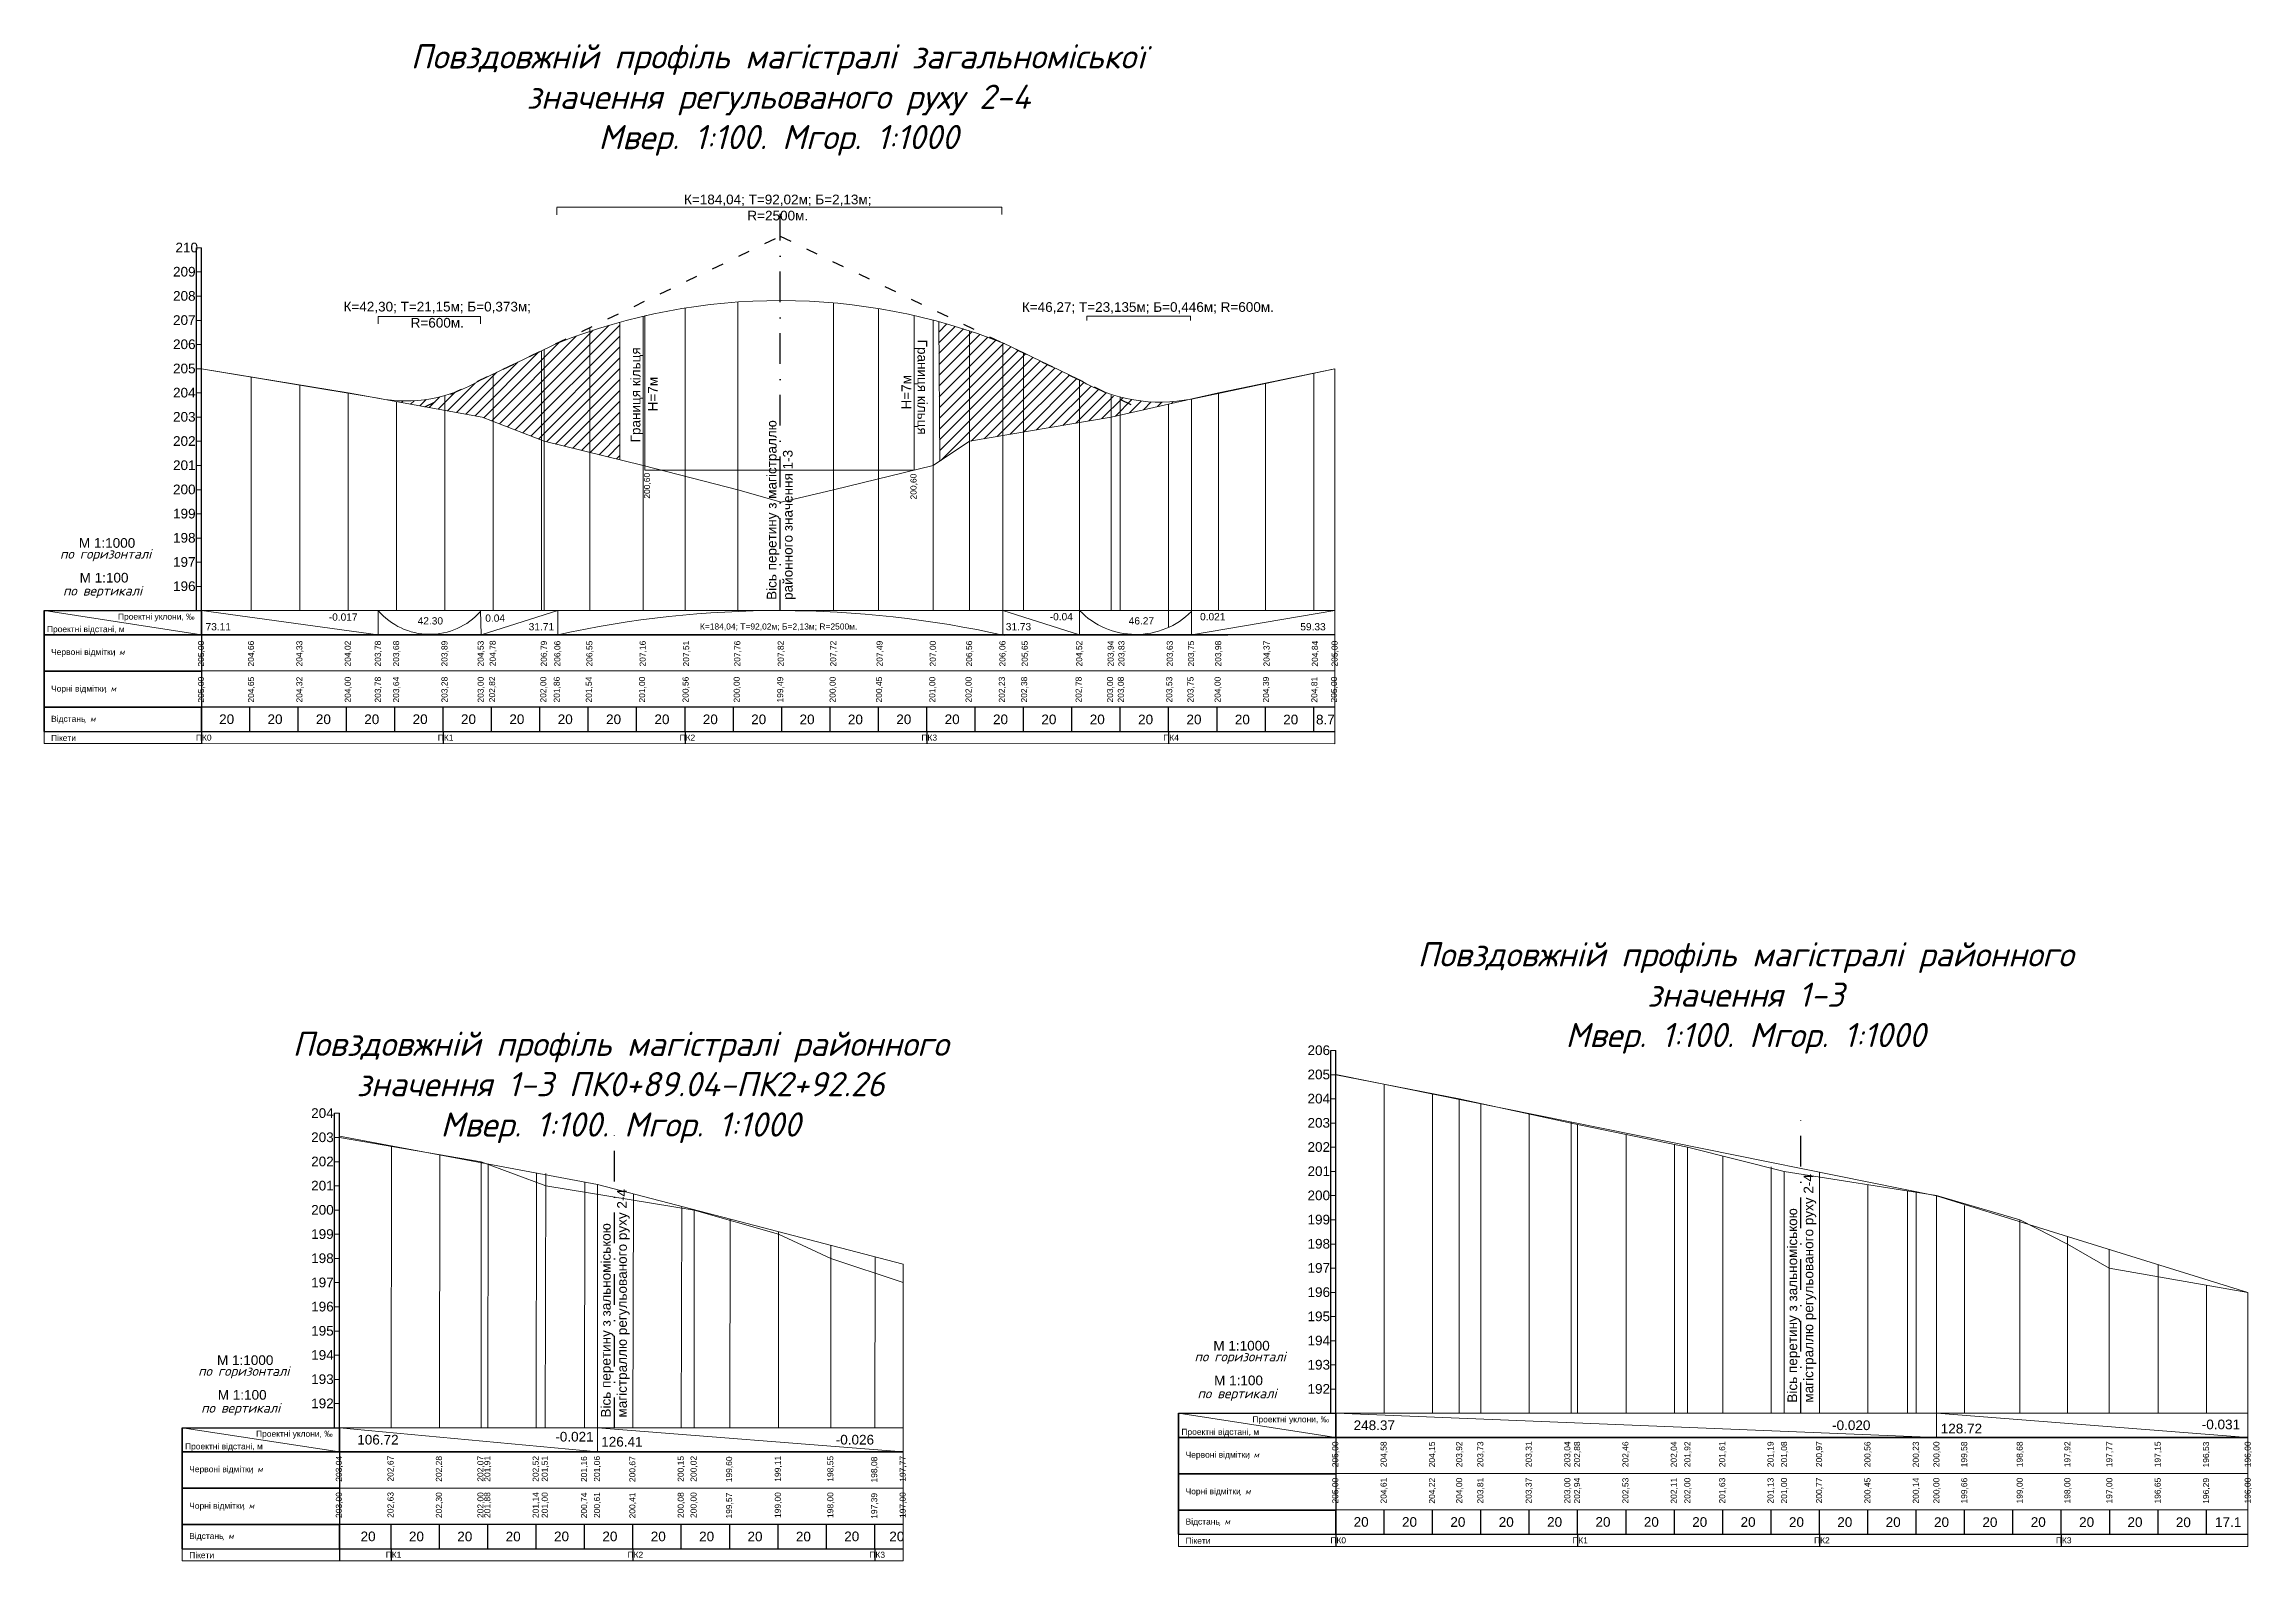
# Model space of a CAD drawing. Header units: millimetres. Extents: x -2123 to 5424, y -1286 to 835.
# Drawn here: x 3189 to 4102, y -608 to 19 of the extents above; entities that cross this region are included whole.
import ezdxf

# ---------------------------------------------------------------- set-up
doc = ezdxf.new("R2010")
doc.units = ezdxf.units.MM
doc.linetypes.add('ACAD_ISO03W100', pattern=[30, 12, -18])
doc.linetypes.add('DASHDOT', pattern=[25.4, 12.7, -6.35, 0, -6.35])
doc.layers.get('0').update_dxf_attribs({"lineweight": 15})
for name, color, linetype in [('1 Вісь', 90, 'Continuous'), ('1-3-C-ROAD-PROF-VIEW', 7, 'Continuous'), ('C-ROAD-PROF', 92, 'Continuous'), ('C-ROAD-PROF-BAND', 9, 'Continuous'), ('C-ROAD-PROF-GRID', 150, 'Continuous'), ('C-ROAD-PROF-LABEL', 7, 'Continuous')]:
    doc.layers.add(name, color=color, linetype=linetype)
for name, color, linetype, lineweight in [('дорога', 126, 'Continuous', 25), ('поздовжній профіль', 250, 'Continuous', 15), ('Текст', 7, 'Continuous', 15), ('Інж. мережі', 205, 'Continuous', 18)]:
    doc.layers.add(name, color=color, linetype=linetype, lineweight=lineweight)
doc.layers.add('Озелення', color=7, linetype='Continuous', lineweight=15, true_color=0x2bad00)
doc.styles.get("Standard").update_dxf_attribs({"font": 'arial.ttf'})
doc.styles.add('профили', font='isocpeui.ttf')
doc.styles.add('СПДС', font='isocpeui.ttf')

msp = doc.modelspace()

# ---------------------------------------------------------------- hatches: boundary and pattern name
at = {"layer": 'Озелення', "true_color": 0x000000}
h = msp.add_hatch(dxfattribs=at)
h.set_pattern_fill('ANSI31', color=18)
h.paths.add_polyline_path([(3415.055, -99.816, 0.0141629), (3401.747, -104.653), (3396.175, -107.325), (3396.173, -145.283), (3415.055, -149.905)])
h.paths.add_polyline_path([(3427.431, -96.062, 0.0129356), (3415.055, -99.816), (3415.055, -149.905), (3427.501, -152.951)])
h.paths.add_polyline_path([(3395.055, -107.862), (3375.055, -117.45), (3375.055, -137.044), (3395.055, -144.847)])
h.paths.add_polyline_path([(3375.055, -117.45), (3369.783, -119.977, -0.0478772), (3359.445, -124.933), (3355.055, -127.038), (3355.055, -132.492), (3370.538, -135.282), (3375.055, -137.044)])
h.paths.add_polyline_path([(3355.055, -127.038), (3346.786, -131.002), (3355.055, -132.492)])
h.paths.add_polyline_path([(3355.055, -127.038), (3355.055, -126.353, -0.110814), (3328.82, -127.763), (3346.786, -131.002)])
h.paths.add_polyline_path([(3396.175, -107.325), (3395.055, -107.862), (3395.055, -144.847), (3396.172, -145.282), (3396.173, -145.283)])
h.paths.add_polyline_path([(3572.021, -99.657, 0.0132717), (3559.313, -95.84), (3559.754, -153.457), (3572.021, -145.282)])
h.paths.add_polyline_path([(3585.806, -104.697), (3585.276, -104.443, 0.0140958), (3572.021, -99.657), (3572.021, -145.282), (3585.806, -142.927)])
h.paths.add_polyline_path([(3594.387, -108.816), (3585.806, -104.697), (3585.806, -142.927), (3594.387, -141.461)])
h.paths.add_polyline_path([(3617.533, -119.923), (3594.387, -108.816), (3594.387, -141.461), (3617.533, -137.506)])
h.paths.add_polyline_path([(3630.548, -126.169), (3627.913, -124.905, -0.0427689), (3617.932, -120.115), (3617.533, -119.923), (3617.533, -137.506), (3630.548, -135.282)])
h.paths.add_polyline_path([(3634.387, -128.011), (3630.548, -126.169), (3630.548, -135.282), (3634.387, -134.419)])
h.paths.add_polyline_path([(3634.387, -134.419), (3663.805, -127.802, -0.1149812), (3634.387, -126.975)])

# ---------------------------------------------------------------- linework, layer by layer
at = {"color": 0}
for p, q in [((3401.38, -48.495), (3585.439, -48.495)), ((3401.38, -48.654), (3401.38, -51.654)), ((3585.439, -48.495), (3585.439, -51.495))]:
    msp.add_line(p, q, dxfattribs=at)
for p, q in [((3254.387, -65.282), (3252.387, -65.282)), ((3254.387, -75.282), (3252.387, -75.282)), ((3254.387, -85.282), (3252.387, -85.282)), ((3254.387, -95.282), (3252.387, -95.282)), ((3254.387, -105.282), (3252.387, -105.282)), ((3254.387, -115.282), (3252.387, -115.282)), ((3254.387, -125.282), (3252.387, -125.282)), ((3254.387, -135.282), (3252.387, -135.282)), ((3254.387, -145.282), (3252.387, -145.282)), ((3254.387, -155.282), (3252.387, -155.282)), ((3254.387, -165.282), (3252.387, -165.282)), ((3254.387, -175.282), (3252.387, -175.282)), ((3254.387, -185.282), (3252.387, -185.282)), ((3254.387, -195.282), (3252.387, -195.282)), ((3254.387, -205.282), (3252.387, -205.282)), ((3189.387, -215.257), (3254.387, -225.257)), ((3189.387, -265.257), (3189.387, -270.267)), ((3189.387, -270.267), (3254.387, -270.267)), ((3723.509, -397.116), (3721.509, -397.116)), ((3723.509, -407.116), (3721.509, -407.116)), ((3723.509, -417.116), (3721.509, -417.116)), ((3311.505, -423.096), (3309.505, -423.096)), ((3723.509, -427.116), (3721.509, -427.116)), ((3311.505, -433.096), (3309.505, -433.096)), ((3723.509, -437.116), (3721.509, -437.116)), ((3311.505, -443.096), (3309.505, -443.096)), ((3723.509, -447.116), (3721.509, -447.116)), ((3311.505, -453.096), (3309.505, -453.096)), ((3311.505, -463.096), (3309.505, -463.096)), ((3723.509, -457.116), (3721.509, -457.116)), ((3311.505, -473.096), (3309.505, -473.096)), ((3723.509, -467.116), (3721.509, -467.116)), ((3311.505, -483.096), (3309.505, -483.096)), ((3723.509, -477.116), (3721.509, -477.116)), ((3723.509, -487.116), (3721.509, -487.116)), ((3311.505, -493.096), (3309.505, -493.096)), ((3723.509, -497.116), (3721.509, -497.116)), ((3311.505, -503.096), (3309.505, -503.096)), ((3723.509, -507.116), (3721.509, -507.116)), ((3311.505, -513.096), (3309.505, -513.096)), ((3723.509, -517.116), (3721.509, -517.116)), ((3311.505, -523.096), (3309.505, -523.096)), ((3723.509, -527.116), (3721.509, -527.116)), ((3311.505, -533.096), (3309.505, -533.096)), ((3723.509, -537.116), (3721.509, -537.116)), ((3311.505, -543.096), (3309.505, -543.096)), ((3658.509, -547.09), (3723.509, -557.09)), ((3246.505, -553.07), (3311.505, -563.07)), ((3658.509, -597.09), (3658.509, -602.1)), ((3658.509, -602.1), (3723.509, -602.1)), ((3246.505, -603.07), (3246.505, -608.08)), ((3246.505, -608.08), (3311.505, -608.08))]:
    msp.add_line(p, q)
at = {"color": 1}
for p, q in [((3327.46, -93.711), (3369.783, -93.711)), ((3327.46, -93.711), (3327.46, -96.711)), ((3369.783, -93.711), (3369.783, -96.711)), ((3620.607, -93.551), (3663.408, -93.551))]:
    msp.add_line(p, q, dxfattribs=at)
at = {"layer": '1 Вісь', "color": 0, "linetype": 'DASHDOT'}
for p, q in [((3493.778, -215.267), (3493.778, -51.217)), ((3915.839, -547.09), (3915.839, -425.544)), ((3425.221, -553.27), (3425.221, -431.327))]:
    msp.add_line(p, q, dxfattribs=at)
at = {"layer": '1 Вісь', "color": 0, "linetype": 'ACAD_ISO03W100', "ltscale": 0.4}
for p, q in [((3346.786, -131.002), (3493.778, -60.534)), ((3493.778, -60.534), (3643.108, -132.196))]:
    msp.add_line(p, q, dxfattribs=at)
at = {"layer": '1-3-C-ROAD-PROF-VIEW', "extrusion": (0, 1, 0)}
for p, q in [((3189.387, -215.257), (3254.387, -215.257)), ((3189.387, -225.257), (3678.918, -225.257, 270.008)), ((3723.138, -225.257), (3189.387, -225.257)), ((3189.387, -240.257), (3254.387, -240.257)), ((3254.387, -240.257), (3189.387, -240.257)), ((3189.387, -255.257), (3254.387, -255.257)), ((3723.138, -255.257), (3189.387, -255.257)), ((3189.387, -265.257), (3254.387, -265.257)), ((3189.387, -265.257), (3723.138, -265.257)), ((3658.509, -547.09), (3723.509, -547.09)), ((3246.505, -553.07), (3311.505, -553.07)), ((3246.505, -563.07), (3544.635, -563.07, 164.438)), ((3544.635, -563.07, 164.438), (3246.505, -563.07)), ((3658.509, -557.09), (4100.601, -557.088)), ((4100.601, -557.088), (3658.509, -557.09)), ((3658.509, -572.09), (3723.509, -572.09)), ((3723.509, -572.09), (3658.509, -572.09)), ((3246.505, -578.07), (3311.505, -578.07)), ((3311.505, -578.07), (3246.505, -578.07)), ((3544.635, -593.054), (3246.505, -593.07)), ((3246.505, -593.07), (3311.505, -593.07)), ((4100.602, -587.067), (3658.509, -587.09)), ((3658.509, -587.09), (3723.509, -587.09)), ((3658.509, -597.09), (3723.509, -597.09)), ((3658.509, -597.09), (4100.602, -597.09)), ((3246.505, -603.07), (3311.505, -603.07)), ((3246.505, -603.07), (3544.635, -603.07))]:
    msp.add_line(p, q, dxfattribs=at)
at = {"layer": '1-3-C-ROAD-PROF-VIEW', "extrusion": (1, 0, 0)}
for p, q in [((3189.387, -215.257), (3189.387, -225.257)), ((3189.387, -265.257), (3189.387, -215.257)), ((3189.387, -225.257), (3189.387, -240.257)), ((3189.387, -240.257), (3189.387, -255.257)), ((3189.387, -255.257), (3189.387, -265.257)), ((3254.387, -265.257), (3254.387, -255.257)), ((3254.387, -265.257), (3254.387, -255.257)), ((3658.509, -547.09), (3658.509, -557.09)), ((3658.509, -597.09), (3658.509, -547.09)), ((3246.505, -553.07), (3246.505, -563.07)), ((3246.505, -603.07), (3246.505, -553.07)), ((3246.505, -563.07), (3246.505, -578.07)), ((3658.509, -557.09), (3658.509, -572.09)), ((3658.509, -572.09), (3658.509, -587.09)), ((3246.505, -578.07), (3246.505, -593.07)), ((3246.505, -593.07), (3246.505, -603.07)), ((3311.505, -603.057), (3311.505, -593.057)), ((3311.505, -603.07), (3311.505, -593.07)), ((3658.509, -587.09), (3658.509, -597.09)), ((3723.509, -597.09), (3723.509, -587.09))]:
    msp.add_line(p, q, dxfattribs=at)
at = {"layer": 'C-ROAD-PROF', "linetype": 'Continuous', "extrusion": (1, 0, 0)}
for p, q in [((3252.387, -215.257), (3252.387, -65.282)), ((3721.509, -547.09), (3721.509, -397.116)), ((3309.505, -553.07), (3309.505, -423.096))]:
    msp.add_line(p, q, dxfattribs=at)
at = {"layer": 'C-ROAD-PROF-BAND'}
for p, q in [((3254.387, -215.267), (3254.387, -225.267)), ((3254.387, -225.267), (3254.387, -240.267)), ((3254.387, -240.267), (3254.387, -255.267)), ((3254.387, -255.267), (3254.387, -265.267)), ((3254.387, -255.267), (3254.387, -265.267)), ((3254.387, -265.267), (3254.387, -270.267)), ((3254.387, -265.267), (3254.387, -270.267)), ((3354.387, -265.267), (3354.387, -270.267)), ((3454.387, -265.267), (3454.387, -270.267)), ((3554.387, -265.267), (3554.387, -270.267)), ((3654.387, -265.267), (3654.387, -270.267)), ((3723.509, -547.1), (3723.509, -557.1)), ((3311.505, -553.08), (3311.505, -563.08)), ((3311.505, -563.08), (3311.505, -578.08)), ((3311.505, -578.08), (3311.505, -593.08)), ((3311.505, -593.067), (3311.505, -603.067)), ((3311.505, -593.08), (3311.505, -603.08)), ((3723.509, -587.1), (3723.509, -597.1)), ((3723.509, -597.1), (3723.509, -602.1)), ((3823.509, -597.1), (3823.509, -602.1)), ((3923.509, -597.1), (3923.509, -602.1)), ((4023.509, -597.1), (4023.509, -602.1)), ((3311.505, -603.067), (3311.505, -608.067)), ((3311.505, -603.08), (3311.505, -608.08)), ((3332.865, -603.067), (3332.865, -608.067)), ((3432.865, -603.067), (3432.865, -608.067)), ((3532.865, -603.067), (3532.865, -608.067))]:
    msp.add_line(p, q, dxfattribs=at)
at = {"layer": 'C-ROAD-PROF-BAND', "extrusion": (1, 0, 0)}
for p, q in [((3254.387, -225.267), (3254.387, -215.267)), ((3254.387, -265.267), (3254.387, -255.267)), ((3254.387, -265.267), (3254.387, -255.267)), ((3274.387, -265.257), (3274.387, -255.257)), ((3294.387, -265.27), (3294.387, -255.27)), ((3314.387, -265.284), (3314.387, -255.284)), ((3334.387, -265.297), (3334.387, -255.297)), ((3354.387, -265.257), (3354.387, -255.257)), ((3354.387, -265.257), (3354.387, -255.257)), ((3354.387, -265.267), (3354.387, -255.267)), ((3374.387, -265.257), (3374.387, -255.257)), ((3394.387, -265.27), (3394.387, -255.27)), ((3414.387, -265.284), (3414.387, -255.284)), ((3434.387, -265.297), (3434.387, -255.297)), ((3454.387, -265.257), (3454.387, -255.257)), ((3454.387, -265.267), (3454.387, -255.267)), ((3454.387, -265.31), (3454.387, -255.31)), ((3474.387, -265.31), (3474.387, -255.31)), ((3494.387, -265.324), (3494.387, -255.324)), ((3514.387, -265.337), (3514.387, -255.337)), ((3534.387, -265.351), (3534.387, -255.351)), ((3554.387, -265.267), (3554.387, -255.267)), ((3554.387, -265.267), (3554.387, -255.267)), ((3554.387, -265.31), (3554.387, -255.31)), ((3554.387, -265.31), (3554.387, -255.31)), ((3574.387, -265.31), (3574.387, -255.31)), ((3594.387, -265.324), (3594.387, -255.324)), ((3614.387, -265.337), (3614.387, -255.337)), ((3634.387, -265.351), (3634.387, -255.351)), ((3654.387, -265.267), (3654.387, -255.267)), ((3654.387, -265.31), (3654.387, -255.31)), ((3654.387, -265.364), (3654.387, -255.364)), ((3674.387, -265.364), (3674.387, -255.364)), ((3694.387, -265.378), (3694.387, -255.378)), ((3714.387, -265.391), (3714.387, -255.391)), ((3723.509, -557.1), (3723.509, -547.1)), ((3311.505, -563.08), (3311.505, -553.08)), ((3311.505, -603.067), (3311.505, -593.067)), ((3311.505, -603.08), (3311.505, -593.08)), ((3332.865, -603.077), (3332.865, -593.077)), ((3352.865, -603.09), (3352.865, -593.09)), ((3372.865, -603.103), (3372.865, -593.103)), ((3392.865, -603.117), (3392.865, -593.117)), ((3412.865, -603.063), (3412.865, -593.063)), ((3412.865, -603.077), (3412.865, -593.077)), ((3412.865, -603.077), (3412.865, -593.077)), ((3432.865, -603.077), (3432.865, -593.077)), ((3452.865, -603.09), (3452.865, -593.09)), ((3472.865, -603.103), (3472.865, -593.103)), ((3492.865, -603.117), (3492.865, -593.117)), ((3512.865, -603.063), (3512.865, -593.063)), ((3512.865, -603.077), (3512.865, -593.077)), ((3512.865, -603.13), (3512.865, -593.13)), ((3532.865, -603.077), (3532.865, -593.077)), ((3723.509, -597.1), (3723.509, -587.1)), ((3743.509, -597.1), (3743.509, -587.1)), ((3763.509, -597.113), (3763.509, -587.113)), ((3783.509, -597.127), (3783.509, -587.127)), ((3803.509, -597.14), (3803.509, -587.14)), ((3823.509, -597.1), (3823.509, -587.1)), ((3823.509, -597.1), (3823.509, -587.1)), ((3843.509, -597.1), (3843.509, -587.1)), ((3863.509, -597.113), (3863.509, -587.113)), ((3883.509, -597.127), (3883.509, -587.127)), ((3903.509, -597.14), (3903.509, -587.14)), ((3923.509, -597.1), (3923.509, -587.1)), ((3923.509, -597.154), (3923.509, -587.154)), ((3943.509, -597.154), (3943.509, -587.154)), ((3963.509, -597.167), (3963.509, -587.167)), ((3983.509, -597.18), (3983.509, -587.18)), ((4003.509, -597.194), (4003.509, -587.194)), ((4023.509, -597.1), (4023.509, -587.1)), ((4023.509, -597.154), (4023.509, -587.154)), ((4023.509, -597.154), (4023.509, -587.154)), ((4043.509, -597.154), (4043.509, -587.154)), ((4063.509, -597.167), (4063.509, -587.167)), ((4083.509, -597.244), (4083.509, -587.244))]:
    msp.add_line(p, q, dxfattribs=at)
at = {"layer": 'C-ROAD-PROF-BAND', "color": 1}
for p, q in [((3723.509, -557.1), (3723.509, -572.1)), ((3723.509, -572.1), (3723.509, -587.1))]:
    msp.add_line(p, q, dxfattribs=at)
at = {"layer": 'C-ROAD-PROF-GRID', "linetype": 'Continuous', "extrusion": (1, 0, 0)}
for p, q in [((3254.387, -215.257), (3254.387, -65.282)), ((3723.509, -547.09), (3723.509, -397.116)), ((3311.505, -553.07), (3311.505, -423.096))]:
    msp.add_line(p, q, dxfattribs=at)
at = {"layer": 'дорога', "color": 18, "lineweight": 20, "true_color": 0x000000}
for points in [[(3254.387, -240.267), (3254.387, -218.214)], [(3332.863, -553.083), (3333.056, -436.777)], [(3352.863, -553.097), (3353.051, -440.288)], [(3372.864, -553.07), (3373.046, -444.214)], [(3392.863, -553.07), (3393.038, -447.861)], [(3412.863, -553.07), (3413.032, -451.524)], [(3432.863, -553.07), (3433.024, -456.348)], [(3452.863, -553.097), (3453.015, -461.551)], [(3472.863, -553.07), (3473.006, -466.754)], [(4006.32, -547.09), (4006.32, -467.116)], [(4026.05, -547.09), (4026.05, -474.001)], [(3532.863, -553.083), (3532.98, -482.363)], [(4043.36, -547.09), (4043.36, -479.368)], [(4100.6, -547.09), (4100.6, -497.116)], [(3311.505, -578.08), (3311.505, -556.027)]]:
    msp.add_lwpolyline(points, dxfattribs=at)
for points, elevation in [([(3273.066, -240.204), (3254.387, -240.204)], 200), ([(3774.527, -547.09), (3774.527, -417.116)], 200), ([(3311.505, -578.042), (3311.505, -423.096)], 200), ([(3820.802, -547.09), (3820.802, -426.731)], 400), ([(3868.906, -547.09), (3868.906, -437.116)], 365.339), ([(3370.055, -553.07), (3370.055, -443.096)], 200), ([(3908.88, -547.09), (3908.88, -447.116)], 336.536), ([(3396.621, -553.222), (3396.796, -448.013)], 200), ([(3959.872, -547.09), (3959.872, -455.209)], 299.795), ([(3458.175, -553.07), (3458.175, -462.894)], 200), ([(3493.015, -553.07), (3493.015, -471.961)], 200), ([(3514.735, -553.07), (3514.735, -477.614)], 200), ([(3544.635, -578.042), (3544.635, -485.396)], 200), ([(3330.184, -578.018), (3311.505, -578.018)], 200)]:
    msp.add_lwpolyline(points, dxfattribs=dict(at, elevation=elevation))
at = {"layer": 'дорога', "color": 1, "lineweight": 20}
msp.add_lwpolyline([(3723.509, -572.1), (3723.509, -550.047)], dxfattribs=at)
at = {"layer": 'дорога', "color": 1, "lineweight": 20, "elevation": 200}
msp.add_lwpolyline([(3742.188, -572.037), (3723.509, -572.037)], dxfattribs=at)
at = {"layer": 'поздовжній профіль', "color": 18, "lineweight": 20, "true_color": 0x000000}
for points in [[(3454.387, -215.257), (3454.387, -90.22)], [(3476.169, -215.257), (3476.169, -87.719)], [(3515.811, -215.257), (3515.811, -88.07)], [(3534.387, -215.351), (3534.387, -90.418)], [(3415.055, -215.257), (3415.055, -98.274)], [(3437.023, -215.257), (3437.023, -93.625)], [(3557.015, -215.257), (3557.015, -95.228)], [(3572.021, -215.257), (3572.021, -99.657)], [(3395.055, -215.243), (3395.055, -107.862)], [(3396.169, -215.257), (3396.175, -107.325)], [(3585.806, -215.257), (3585.806, -104.697)], [(3594.387, -215.324), (3594.387, -108.77)], [(3254.387, -115.282), (3315.055, -125.282), (3370.538, -135.282), (3396.172, -145.282), (3437.023, -155.282), (3476.169, -165.282), (3494.203, -170.501), (3515.811, -165.282), (3557.015, -155.282), (3572.021, -145.282), (3630.548, -135.282), (3675.008, -125.282), (3723.138, -115.282)], [(3375.055, -215.257), (3375.055, -117.45)], [(3714.387, -215.257), (3714.387, -117.101)], [(3723.138, -265.257), (3723.138, -115.282)], [(3723.138, -215.257), (3723.138, -115.282)], [(3275.055, -215.257), (3275.055, -118.743)], [(3295.055, -215.243), (3295.055, -122.092)], [(3315.055, -215.257), (3315.055, -125.282)], [(3355.055, -215.257), (3355.055, -126.353)], [(3617.533, -215.257), (3617.533, -119.923)], [(3630.548, -215.257), (3630.548, -126.169)], [(3634.387, -215.351), (3634.387, -126.975)], [(3675.008, -215.257), (3675.008, -125.282)], [(3694.387, -215.257), (3694.387, -121.349)], [(3335.055, -215.257), (3335.055, -128.887)], [(3654.387, -222.186), (3654.387, -129.921)], [(3254.387, -215.257), (3723.138, -215.257)], [(3254.387, -270.267), (3723.138, -270.288), (3723.138, -240.225), (3254.387, -240.204)], [(3723.509, -407.116), (3774.527, -417.116), (3820.802, -427.18), (3868.906, -437.116), (3908.88, -447.116), (3908.88, -447.116), (3971.88, -457.116), (4006.32, -467.116), (4026.05, -477.116)], [(3311.505, -433.096), (3370.055, -443.096), (3396.795, -453.096), (3458.175, -463.096), (3493.015, -473.096), (3514.735, -483.096), (3544.635, -493.096)], [(3723.509, -547.09), (4100.6, -547.09)], [(3311.505, -553.07), (3544.635, -553.07)], [(3311.505, -608.08), (3544.635, -608.086), (3544.635, -578.023), (3311.505, -578.017)]]:
    msp.add_lwpolyline(points, dxfattribs=at)
at = {"layer": 'поздовжній профіль', "color": 6, "lineweight": 20}
for points in [[(3438.514, -93.282), (3437.838, -93.436), (3437.838, -105.652)], [(3549.199, -157.282), (3549.199, -93.318), (3549.042, -93.282)], [(3369.783, -119.977), (3402.806, -104.145), (3402.806, -104.145)], [(3437.838, -157.282), (3437.838, -105.652)], [(3549.199, -157.282), (3549.199, -103.927)], [(3585.806, -104.652), (3617.533, -119.877)], [(3437.838, -157.282), (3549.199, -157.282)], [(3369.783, -215.257), (3370.039, -225.257)], [(3401.747, -215.257), (3370.039, -225.257)], [(3401.747, -215.257), (3401.747, -225.257)], [(3585.806, -215.257), (3585.806, -225.257)], [(3585.806, -215.257), (3617.533, -225.257)], [(3617.533, -215.257), (3617.533, -225.257)]]:
    msp.add_lwpolyline(points, dxfattribs=at)
at = {"layer": 'поздовжній профіль', "color": 1, "lineweight": 20}
for points in [[(3620.607, -95.282), (3620.607, -93.551)], [(3663.408, -95.398), (3663.408, -93.551)], [(3327.487, -127.523), (3254.387, -115.282)], [(3663.805, -127.802), (3723.138, -115.282)], [(3663.805, -127.802), (3663.805, -225.257)], [(3254.387, -215.267), (3327.498, -225.257)], [(3663.805, -225.257), (3723.138, -215.257)], [(3723.509, -407.106), (3971.88, -457.206), (3971.88, -457.206), (3971.88, -457.206)], [(3544.635, -485.396), (3544.635, -485.396), (3418.221, -452.496), (3311.505, -432.506)], [(3311.505, -443.096), (3311.505, -433.696)], [(3971.88, -457.206), (4100.6, -497.116)]]:
    msp.add_lwpolyline(points, dxfattribs=at)
at = {"layer": 'поздовжній профіль', "color": 3, "lineweight": 20}
msp.add_lwpolyline([(3327.498, -215.257), (3327.498, -225.257)], dxfattribs=at)
at = {"layer": 'поздовжній профіль', "color": 6, "lineweight": 20}
msp.add_lwpolyline([(3549.152, -215.216), (3549.152, -215.216), (3549.199, -215.216), (3549.199, -215.216)], close=True, dxfattribs=at)
at = {"layer": 'поздовжній профіль', "lineweight": 20}
for points in [[(3743.509, -547.09), (3743.509, -411.036)], [(3763.509, -547.118), (3763.509, -414.956)], [(3783.509, -547.131), (3783.509, -419.057)], [(3803.509, -547.145), (3803.509, -423.378)], [(3823.509, -547.104), (3823.509, -427.678)], [(3843.509, -547.09), (3843.509, -431.836)], [(3863.509, -547.118), (3863.509, -435.994)], [(3883.509, -547.131), (3883.509, -440.769)], [(3903.509, -547.145), (3903.509, -445.193)], [(3418.221, -553.07), (3418.221, -452.496)], [(3923.509, -547.09), (3923.509, -447.449)], [(3943.509, -547.158), (3943.509, -452.612)], [(3963.509, -547.09), (3963.509, -455.787)], [(3971.88, -547.09), (3971.88, -457.116)], [(3983.509, -547.09), (3983.509, -461.182)], [(4026.05, -477.116), (4043.36, -487.116)], [(4043.36, -487.116), (4100.6, -497.116)], [(4063.509, -547.171), (4063.509, -485.616)], [(4083.509, -547.249), (4083.509, -494.13)], [(3723.509, -547.1), (3971.88, -557.089)], [(3971.88, -547.09), (3971.88, -557.09)], [(3971.88, -547.09), (4100.601, -557.088)], [(4100.6, -547.09), (4100.6, -547.09), (4100.602, -587.073)], [(3311.505, -553.08), (3418.221, -563.07)], [(3418.221, -553.07), (3418.221, -563.07)], [(3418.221, -553.07), (3544.635, -563.07)], [(3723.509, -602.1), (4100.602, -602.098), (4100.602, -572.035), (3723.509, -572.037)]]:
    msp.add_lwpolyline(points, dxfattribs=at)
at = {"layer": 'поздовжній профіль', "color": 6, "lineweight": 20}
for centre, radius, start, end in [((3493.778, -337.098), 250, 68.2321, 111.599961), ((3338.795, -68.598), 60, 259.136299, 301.095314), ((3493.778, -337.098), 250, 59.514632, 60.328882), ((3650.871, -64.271), 64.834, 239.05556, 281.507402), ((3493.509, -641.266), 426.009, 77.393128, 102.438934)]:
    msp.add_arc(centre, radius, start, end, dxfattribs=at)
at = {"layer": 'поздовжній профіль', "color": 3, "lineweight": 20}
for centre, radius, start, end in [((3348.819, -197.037, 89.307), 28.046, 220.513513, 318.404711), ((3640.871, -192.6, -89.307), 32.527, 224.151461, 314.859908)]:
    msp.add_arc(centre, radius, start, end, dxfattribs=at)
at = {"layer": 'Інж. мережі'}
for points in [[(3427.431, -96.062), (3427.501, -152.951)], [(3559.754, -153.457), (3559.313, -95.84)]]:
    msp.add_lwpolyline(points, dxfattribs=at)

# ---------------------------------------------------------------- texts
for s, p in [('Проектні уклони, ‰', (3219.886, -219.003)), ('Проектні відстані, м', (3190.527, -224.185)), ('Проектні уклони, ‰', (3277.004, -556.816)), ('Проектні відстані, м', (3659.649, -556.018)), ('Проектні уклони, ‰', (3689.008, -550.836)), ('Проектні відстані, м', (3247.645, -561.998))]:
    msp.add_text(s, height=2.5).set_placement(p)
at = {"color": 0}
for s, insert, char_height, width, attachment_point, style in [('Повздовжній профіль магістралі загальноміської значення регульованого руху 2-4\\PМвер. 1:100. Мгор. 1:1000', (3493.007, 18.815), 10, 349.01326, 2, 'профили'), ('\\pxqc;{\\f@Arial Unicode MS|b0|i0|c204|p34;К\\f@Arial Unicode MS|b0|i0|c0|p34;=\\f@Arial Unicode MS|b0|i0|c204|p34;184\\f@Arial Unicode MS|b0|i0|c0|p34;,\\f@Arial Unicode MS|b0|i0|c204|p34;04\\f@Arial Unicode MS|b0|i0|c0|p34;; \\f@Arial Unicode MS|b0|i0|c204|p34;Т\\f@Arial Unicode MS|b0|i0|c0|p34;=\\f@Arial Unicode MS|b0|i0|c204|p34;92\\f@Arial Unicode MS|b0|i0|c0|p34;,\\f@Arial Unicode MS|b0|i0|c204|p34;02м\\f@Arial Unicode MS|b0|i0|c0|p34;; \\f@Arial Unicode MS|b0|i0|c204|p34;Б\\f@Arial Unicode MS|b0|i0|c0|p34;=2,\\f@Arial Unicode MS|b0|i0|c204|p34;13м\\f@Arial Unicode MS|b0|i0|c0|p34;; R=\\f@Arial Unicode MS|b0|i0|c204|p34;25\\f@Arial Unicode MS|b0|i0|c0|p34;00\\f@Arial Unicode MS|b0|i0|c204|p34;м\\f@Arial Unicode MS|b0|i0|c0|p34;.}', (3446.401, -43.31), 4, 92.67788, 1, 'СПДС'), ('Повздовжній профіль магістралі районного значення 1-3\\PМвер. 1:100. Мгор. 1:1000', (3892.923, -352.389), 10, 306.59662, 2, 'профили'), ('Повздовжній профіль магістралі районного значення 1-3 ПК0+89.04-ПК2+92.26\\PМвер. 1:100. Мгор. 1:1000', (3427.71, -389.372), 10, 306.59662, 2, 'профили')]:
    msp.add_mtext(s, dxfattribs=dict(at, insert=insert, char_height=char_height, width=width, attachment_point=attachment_point, style=style))
at = {"attachment_point": 1}
for s, width, heights, insert, char_height in [('210', 8.73696, [0], (3243.68, -63.18), 4), ('209', 8.73696, [0], (3242.68, -73.18), 4), ('208', 8.73696, [0], (3242.68, -83.18), 4), ('207', 8.73696, [0], (3242.68, -93.18), 4), ('206', 8.73696, [0], (3242.68, -103.18), 4), ('205', 8.73696, [0], (3242.68, -113.18), 4), ('204', 8.73696, [0], (3242.68, -123.18), 4), ('203', 8.73696, [0], (3242.68, -133.18), 4), ('202', 8.73696, [0], (3242.68, -143.18), 4), ('201', 8.73696, [0], (3242.68, -153.18), 4), ('200', 8.73696, [0], (3242.68, -163.18), 4), ('199', 8.73696, [0], (3242.68, -173.18), 4), ('198', 8.73696, [0], (3242.68, -183.18), 4), ('197', 8.73696, [0], (3242.68, -193.18), 4), ('196', 8.73696, [0], (3242.68, -203.18), 4), ('-0.017', 6.91253, [0], (3307.094, -216.442, 144.981), 3), ('42.30', 9.99287, [0], (3343.837, -218.014, 109.834), 3), ('0.04', 6.91253, [0], (3371.802, -216.874, 144.981), 3), ('-0.04', 6.91253, [0], (3605.218, -216.28, 144.981), 3), ('46.27', 9.99287, [0], (3637.859, -218.014, 109.834), 3), ('0.021', 6.91253, [0], (3667.373, -216.28, 144.981), 3), ('73.11', 8.73696, [0], (3256.154, -220.45), 3), ('31.71', 9.99287, [0], (3389.75, -220.44, 109.834), 3), ('31.73', 8.73696, [0], (3587.037, -220.44), 3), ('59.33', 8.73696, [0], (3708.836, -220.44), 3), ('20', 8.73696, [0], (3261.749, -258.166), 4), ('20', 8.73696, [0], (3281.749, -258.179), 4), ('20', 8.73696, [0], (3301.749, -258.193), 4), ('20', 8.73696, [0], (3321.749, -258.206), 4), ('20', 8.73696, [0], (3341.749, -258.166), 4), ('20', 8.73696, [0], (3361.749, -258.166), 4), ('20', 8.73696, [0], (3381.749, -258.179), 4), ('20', 8.73696, [0], (3401.749, -258.193), 4), ('20', 8.73696, [0], (3421.749, -258.206), 4), ('20', 8.73696, [0], (3441.749, -258.22), 4), ('20', 8.73696, [0], (3461.749, -258.22), 4), ('20', 8.73696, [0], (3481.749, -258.233), 4), ('20', 8.73696, [0], (3501.749, -258.246), 4), ('20', 8.73696, [0], (3521.749, -258.26), 4), ('20', 8.73696, [0], (3541.749, -258.22), 4), ('20', 8.73696, [0], (3561.749, -258.22), 4), ('20', 8.73696, [0], (3581.749, -258.233), 4), ('20', 8.73696, [0], (3601.749, -258.246), 4), ('20', 8.73696, [0], (3621.749, -258.26), 4), ('20', 8.73696, [0], (3641.749, -258.273), 4), ('20', 8.73696, [0], (3661.749, -258.273), 4), ('20', 8.73696, [0], (3681.749, -258.287), 4), ('20', 8.73696, [0], (3701.749, -258.3), 4), ('8.7', 8.73696, [0], (3715.309, -258.314), 4), ('206', 8.73696, [0], (3711.802, -395.013), 4), ('205', 8.73696, [0], (3711.802, -405.013), 4), ('204', 8.73696, [0], (3711.802, -415.013), 4), ('204', 8.73696, [0], (3299.798, -420.993), 4), ('203', 8.73696, [0], (3711.802, -425.013), 4), ('203', 8.73696, [0], (3299.798, -430.993), 4), ('202', 8.73696, [0], (3711.802, -435.013), 4), ('202', 8.73696, [0], (3299.798, -440.993), 4), ('201', 8.73696, [0], (3711.802, -445.013), 4), ('201', 8.73696, [0], (3299.798, -450.993), 4), ('200', 8.73696, [0], (3711.802, -455.013), 4), ('200', 8.73696, [0], (3299.798, -460.993), 4), ('199', 8.73696, [0], (3711.802, -465.013), 4), ('199', 8.73696, [0], (3299.798, -470.993), 4), ('198', 8.73696, [0], (3299.798, -480.993), 4), ('198', 8.73696, [0], (3711.802, -475.013), 4), ('197', 8.73696, [0], (3299.798, -490.993), 4), ('197', 8.73696, [0], (3711.802, -485.013), 4), ('196', 8.73696, [0], (3299.798, -500.993), 4), ('196', 8.73696, [0], (3711.802, -495.013), 4), ('195', 8.73696, [0], (3299.798, -510.993), 4), ('195', 8.73696, [0], (3711.802, -505.013), 4), ('194', 8.73696, [4.085], (3711.802, -515.013), 4), ('194', 8.73696, [4.085], (3299.798, -520.993), 4), ('193', 8.73696, [0], (3711.802, -525.013), 4), ('193', 8.73696, [0], (3299.798, -530.993), 4), ('192', 8.73696, [0], (3711.802, -535.013), 4), ('192', 8.73696, [0], (3299.798, -540.993), 4), ('106.72', 8.41901, [0], (3318.867, -556.006), 4), ('-0.021', 6.91253, [0], (3400.758, -554.772, 144.981), 4), ('126.41', 8.73696, [0], (3419.75, -556.852), 4), ('-0.026', 6.91253, [0], (3516.721, -556.006, 144.981), 4), ('248.37', 8.73696, [0], (3730.872, -550.036), 4), ('-0.020', 6.91253, [0], (3928.725, -550.036, 144.981), 4), ('128.72', 8.73696, [0], (3973.657, -551.4), 4), ('-0.031', 6.91253, [0], (4081.596, -549.704, 144.981), 4), ('20', 8.73696, [0], (3730.872, -590.009), 4), ('20', 8.73696, [0], (3750.872, -590.022), 4), ('20', 8.73696, [0], (3770.872, -590.036), 4), ('20', 8.73696, [0], (3790.872, -590.049), 4), ('20', 8.73696, [0], (3810.872, -590.009), 4), ('20', 8.73696, [0], (3830.872, -590.009), 4), ('20', 8.73696, [0], (3850.872, -590.022), 4), ('20', 8.73696, [0], (3870.872, -590.036), 4), ('20', 8.73696, [0], (3890.872, -590.049), 4), ('20', 8.73696, [0], (3910.872, -590.063), 4), ('20', 8.73696, [0], (3930.872, -590.063), 4), ('20', 8.73696, [0], (3950.872, -590.076), 4), ('20', 8.73696, [0], (3970.872, -590.09), 4), ('20', 8.73696, [0], (3990.872, -590.103), 4), ('20', 8.73696, [0], (4010.872, -590.063), 4), ('20', 8.73696, [0], (4030.872, -590.063), 4), ('20', 8.73696, [0], (4050.872, -590.076), 4), ('20', 8.73696, [0], (4070.872, -590.153), 4), ('17.1', 8.73696, [0], (4087.072, -590.076), 4), ('20', 8.73696, [0], (3320.227, -595.986), 4), ('20', 8.73696, [0], (3340.227, -595.999), 4), ('20', 8.73696, [0], (3360.227, -596.013), 4), ('20', 8.73696, [0], (3380.227, -596.026), 4), ('20', 8.73696, [0], (3400.227, -595.986), 4), ('20', 8.73696, [0], (3420.227, -595.986), 4), ('20', 8.73696, [0], (3440.227, -595.999), 4), ('20', 8.73696, [0], (3460.227, -596.013), 4), ('20', 8.73696, [0], (3480.227, -596.026), 4), ('20', 8.73696, [0], (3500.227, -596.04), 4), ('20', 8.73696, [0], (3520.227, -595.986), 4), ('20', 8.73696, [0], (3538.867, -596.003), 4)]:
    msp.add_mtext_dynamic_manual_height_columns(s, width=width, gutter_width=10, heights=heights, dxfattribs=dict(at, insert=insert, char_height=char_height))
at = {"color": 1, "char_height": 4, "attachment_point": 1}
for s, insert, width in [('\\pxqc;К=42,30; Т=21,15м; Б=0,373м; R=600м.', (3310.466, -87.615), 82.94878), ('\\pxqc;{\\f@Arial Unicode MS|b0|i0|c204|p34;К=\\f@Arial Unicode MS|b0|i0|c0|p34;46,27\\f@Arial Unicode MS|b0|i0|c204|p34;; Т=\\f@Arial Unicode MS|b0|i0|c0|p34;23,135\\f@Arial Unicode MS|b0|i0|c204|p34;м; Б=0,\\f@Arial Unicode MS|b0|i0|c0|p34;446\\f@Arial Unicode MS|b0|i0|c204|p34;м;\\f@Arial Unicode MS|b0|i0|c0|p34; R\\f@Arial Unicode MS|b0|i0|c204|p34;=600м.}', (3592, -87.777), 107.59473)]:
    msp.add_mtext(s, dxfattribs=dict(at, insert=insert, width=width))
at = {"color": 0, "insert": (3446.768, -220.6), "char_height": 2.5, "width": 92.67788, "attachment_point": 1}
msp.add_mtext('\\pxqc;{\\f@Arial Unicode MS|b0|i0|c204|p34;К\\f@Arial Unicode MS|b0|i0|c0|p34;=\\f@Arial Unicode MS|b0|i0|c204|p34;184\\f@Arial Unicode MS|b0|i0|c0|p34;,\\f@Arial Unicode MS|b0|i0|c204|p34;04\\f@Arial Unicode MS|b0|i0|c0|p34;; \\f@Arial Unicode MS|b0|i0|c204|p34;Т\\f@Arial Unicode MS|b0|i0|c0|p34;=\\f@Arial Unicode MS|b0|i0|c204|p34;92\\f@Arial Unicode MS|b0|i0|c0|p34;,\\f@Arial Unicode MS|b0|i0|c204|p34;02м\\f@Arial Unicode MS|b0|i0|c0|p34;; \\f@Arial Unicode MS|b0|i0|c204|p34;Б\\f@Arial Unicode MS|b0|i0|c0|p34;=2,1\\f@Arial Unicode MS|b0|i0|c204|p34;3м\\f@Arial Unicode MS|b0|i0|c0|p34;; R=\\f@Arial Unicode MS|b0|i0|c204|p34;25\\f@Arial Unicode MS|b0|i0|c0|p34;00\\f@Arial Unicode MS|b0|i0|c204|p34;м\\f@Arial Unicode MS|b0|i0|c0|p34;.}', dxfattribs=at)
at = {"layer": '1-3-C-ROAD-PROF-VIEW'}
for s, p in [('Червоні відмітки', (3192.253, -233.632)), ('Чорні відмітки', (3192.253, -248.757)), ('Відстань', (3192.253, -261.257)), ('Пікети', (3192.253, -269.171)), ('Червоні відмітки', (3661.375, -565.465)), ('Червоні відмітки', (3249.37, -571.445)), ('Чорні відмітки', (3249.37, -586.57)), ('Чорні відмітки', (3661.375, -580.59)), ('Відстань', (3661.375, -593.09)), ('Відстань', (3249.37, -599.07)), ('Пікети', (3661.375, -601.004)), ('Пікети', (3249.37, -606.985))]:
    msp.add_text(s, height=2.5, dxfattribs=at).set_placement(p)
at = {"layer": '1-3-C-ROAD-PROF-VIEW', "style": 'СПДС'}
for s, p in [(', ', (3218.003, -233.632)), ('м', (3220.378, -233.632)), (', ', (3214.503, -248.757)), ('м', (3216.878, -248.757)), (', ', (3206.003, -261.257)), ('м', (3208.378, -261.257)), (', ', (3687.125, -565.465)), ('м', (3689.5, -565.465)), (', ', (3275.12, -571.445)), ('м', (3277.495, -571.445)), (', ', (3683.625, -580.59)), ('м', (3686, -580.59)), (', ', (3271.62, -586.57)), ('м', (3273.995, -586.57)), (', ', (3675.125, -593.09)), ('м', (3677.5, -593.09)), (', ', (3263.12, -599.07)), ('м', (3265.495, -599.07))]:
    msp.add_text(s, height=2.5, dxfattribs=at).set_placement(p)
at = {"layer": 'C-ROAD-PROF-LABEL', "style": 'СПДС'}
for s, p in [('по горизонталі', (3195.946, -193.809)), ('по вертикалі', (3197.187, -209.057)), ('по вертикалі', (3197.187, -209.057)), ('по горизонталі', (3253.064, -531.622)), ('по горизонталі', (3665.068, -525.642)), ('по вертикалі', (3666.309, -540.89)), ('по вертикалі', (3254.305, -546.87))]:
    msp.add_text(s, height=4, dxfattribs=at).set_placement(p)
at = {"layer": 'C-ROAD-PROF-LABEL'}
for s, p in [('M 1:1000', (3203.757, -189.309)), ('M 1:100', (3204.065, -203.665)), ('M 1:1000', (3672.879, -521.142)), ('M 1:1000', (3260.875, -527.122)), ('M 1:100', (3261.183, -541.478)), ('M 1:100', (3673.187, -535.498))]:
    msp.add_text(s, height=4, dxfattribs=at).set_placement(p)
at = {"layer": 'Текст'}
for s, p in [('200,60', (3439.919, -169)), ('200,60', (3550.116, -169.335)), ('205,00', (3255.502, -238.403)), ('204,66', (3276.17, -238.393)), ('204,33', (3296.17, -238.38)), ('204,02', (3316.17, -238.393)), ('203,78', (3328.614, -238.393)), ('203,68', (3336.17, -238.393)), ('203,89', (3356.17, -238.393)), ('204,53', (3371.13, -238.393)), ('206,79', (3397.26, -238.393)), ('206,06', (3402.838, -238.393)), ('207,16', (3438.114, -238.393)), ('207,76', (3477.26, -238.393)), ('207,82', (3495.224, -238.393)), ('207,72', (3516.902, -238.393)), ('207,00', (3558.106, -238.393)), ('206,56', (3573.112, -238.393)), ('206,06', (3586.897, -238.393)), ('204,52', (3618.624, -238.393)), ('203,94', (3631.639, -238.393)), ('205,00', (3724.229, -238.393)), ('205,00', (3255.508, -253.302)), ('204,65', (3276.176, -253.292)), ('204,32', (3296.176, -253.279)), ('204,00', (3316.176, -253.292)), ('203,78', (3328.62, -253.292)), ('203,64', (3336.176, -253.292)), ('203,28', (3356.176, -253.292)), ('203,00', (3371.137, -253.292)), ('202,00', (3397.025, -253.279)), ('201,86', (3402.602, -253.279)), ('201,00', (3437.879, -253.279)), ('200,00', (3477.025, -253.279)), ('199,49', (3494.989, -253.279)), ('200,00', (3516.667, -253.279)), ('201,00', (3557.871, -253.279)), ('202,00', (3572.877, -253.279)), ('202,23', (3586.662, -253.279)), ('202,78', (3618.389, -253.279)), ('203,00', (3631.404, -253.279)), ('205,00', (3723.994, -253.279)), ('203,04', (3312.505, -575.379)), ('202,52', (3393.863, -575.406)), ('201,51', (3397.621, -575.379, 200)), ('201,16', (3413.862, -575.506)), ('201,06', (3419.221, -575.379)), ('200,67', (3433.862, -575.539)), ('200,15', (3453.863, -575.406)), ('200,02', (3459.175, -575.379, 200)), ('199,11', (3494.015, -575.379, 200)), ('198,55', (3515.735, -575.379, 200)), ('197,77', (3545.635, -575.379)), ('205,00', (3724.509, -569.399)), ('204,58', (3744.509, -569.398)), ('204,15', (3764.509, -569.426)), ('203,92', (3775.759, -569.399)), ('203,73', (3784.509, -569.399)), ('203,31', (3804.509, -569.399)), ('203,04', (3820.473, -569.399)), ('202,88', (3824.509, -569.399)), ('202,46', (3844.509, -569.399)), ('202,04', (3864.509, -569.426)), ('201,92', (3870.139, -569.399)), ('201,61', (3884.509, -569.399)), ('201,19', (3904.509, -569.399)), ('201,08', (3910.113, -569.399)), ('200,97', (3924.593, -569.342)), ('200,56', (3944.593, -569.409)), ('200,23', (3964.593, -569.409)), ('200,00', (3973.113, -569.396)), ('199,58', (3984.593, -569.422)), ('198,68', (4007.553, -569.396)), ('197,92', (4027.283, -569.396)), ('197,77', (4044.593, -569.396)), ('197,15', (4064.593, -569.409)), ('196,53', (4084.593, -569.486)), ('196,00', (4101.833, -569.396)), ('205,00', (3724.509, -584.399)), ('204,61', (3744.509, -584.398)), ('204,22', (3764.509, -584.426)), ('204,00', (3775.759, -584.399)), ('203,81', (3784.509, -584.399)), ('203,37', (3804.509, -584.399)), ('203,00', (3820.473, -584.399)), ('202,94', (3824.509, -584.399)), ('202,53', (3844.509, -584.399)), ('202,11', (3864.509, -584.426)), ('202,00', (3870.139, -584.399)), ('201,63', (3884.509, -584.399)), ('201,13', (3904.509, -584.399)), ('201,00', (3910.113, -584.399)), ('200,77', (3924.593, -584.342)), ('200,45', (3944.593, -584.409)), ('200,14', (3964.593, -584.409)), ('200,00', (3973.113, -584.396)), ('199,66', (3984.593, -584.422)), ('199,00', (4007.553, -584.396)), ('198,00', (4027.283, -584.396)), ('197,00', (4044.593, -584.396)), ('196,65', (4064.593, -584.409)), ('196,29', (4084.593, -584.486)), ('196,00', (4101.833, -584.396)), ('203,00', (3312.505, -590.379)), ('201,14', (3393.863, -590.406)), ('201,00', (3397.621, -590.379, 200)), ('200,74', (3413.862, -590.506)), ('200,61', (3419.221, -590.379)), ('200,41', (3433.862, -590.539)), ('200,08', (3453.863, -590.406)), ('200,00', (3459.175, -590.379, 200)), ('199,00', (3494.015, -590.379, 200)), ('198,00', (3515.735, -590.379, 200)), ('197,00', (3545.635, -590.379))]:
    msp.add_text(s, height=2.5, rotation=89.999981, dxfattribs=at).set_placement(p)
at = {"layer": 'Текст', "color": 18, "true_color": 0x000000}
for s, p in [('204,78', (3376.099, -238.286)), ('206,55', (3416.099, -238.393)), ('207,51', (3456.099, -238.393)), ('207,49', (3536.099, -238.393)), ('205,65', (3596.099, -238.393)), ('203,83', (3636.099, -238.393)), ('203,63', (3656.099, -238.393)), ('203,75', (3664.896, -238.393)), ('203,98', (3676.099, -238.393)), ('204,37', (3696.099, -238.393)), ('204,84', (3716.099, -238.42)), ('202,82', (3375.864, -253.171)), ('201,54', (3415.864, -253.279)), ('200,56', (3455.864, -253.279)), ('200,45', (3535.864, -253.279)), ('202,38', (3595.864, -253.279)), ('203,08', (3635.864, -253.279)), ('203,53', (3655.864, -253.279)), ('203,75', (3664.661, -253.279)), ('204,00', (3675.864, -253.279)), ('204,39', (3695.864, -253.279)), ('204,81', (3715.864, -253.306)), ('202,67', (3333.863, -575.317)), ('202,28', (3353.863, -575.406)), ('202,07', (3371.055, -575.379, 200)), ('201,91', (3373.864, -575.384)), ('199,60', (3473.862, -575.606)), ('198,08', (3533.862, -575.706)), ('202,63', (3333.863, -590.317)), ('202,30', (3353.863, -590.406)), ('202,00', (3371.055, -590.379, 200)), ('201,88', (3373.864, -590.384)), ('199,57', (3473.862, -590.606)), ('197,39', (3533.862, -590.706))]:
    msp.add_text(s, height=2.5, rotation=89.999981, dxfattribs=at).set_placement(p)
at = {"layer": 'Текст'}
for s, p in [('ПК0', (3252.141, -269.027)), ('ПК', (3252.141, -269.027)), ('ПК1', (3352.141, -269.027)), ('ПК2', (3452.141, -269.027)), ('ПК3', (3552.141, -269.027)), ('ПК4', (3652.141, -269.027)), ('ПК0', (3721.263, -600.86)), ('ПК1', (3821.263, -600.86)), ('ПК2', (3921.263, -600.86)), ('ПК3', (4021.263, -600.86)), ('ПК1', (3330.619, -606.827)), ('ПК2', (3430.619, -606.827)), ('ПК3', (3530.619, -606.827))]:
    msp.add_text(s, height=2.5, dxfattribs=at).set_placement(p)
at = {"layer": 'Текст', "color": 0, "linetype": 'Continuous', "char_height": 4}
for s, insert, width, attachment_point, rotation in [('Границя кільця', (3431.95, -145.734), 47.06633, 1, 89.999981), ('Границя кільця', (3554.547, -142.575), 44.23071, 3, 270.000019), ('H=7м', (3543.909, -132.152), 10.42358, 1, 89.999981), ('H=7м', (3439.085, -132.905), 10.42358, 1, 89.999981), ('Вісь перетину з магістраллю районного значення 1-3', (3488.215, -210.858), 97.46139, 1, 89.999981), ('Вісь перетину з зальноміською магістраллю регульованого руху 2-4', (3419.659, -548.861), 97.46139, 1, 89.999981), ('Вісь перетину з зальноміською магістраллю регульованого руху 2-4', (3910.277, -542.681), 97.46139, 1, 89.999981)]:
    msp.add_mtext(s, dxfattribs=dict(at, insert=insert, width=width, attachment_point=attachment_point, rotation=rotation))

doc.saveas('drawing.dxf')
